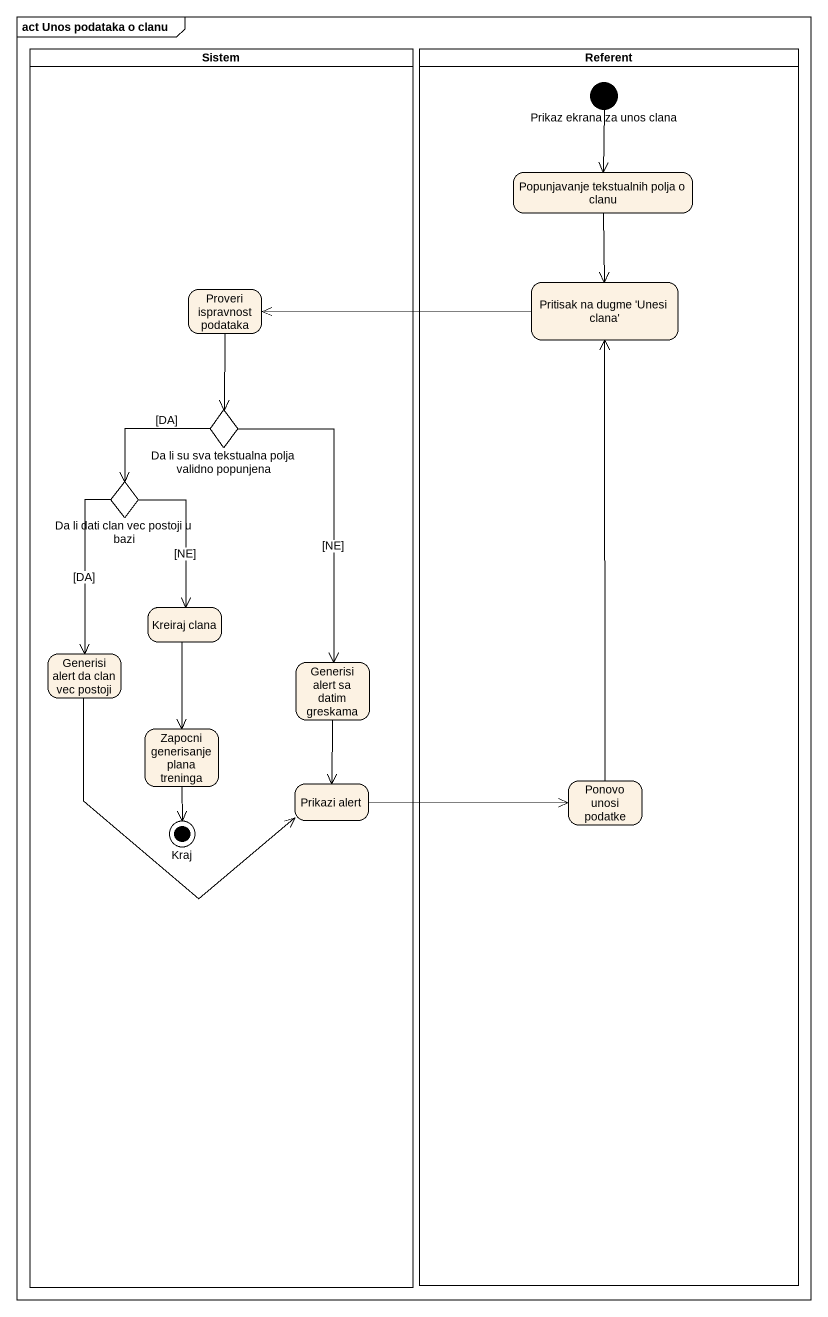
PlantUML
@startuml
mainframe act Unos podataka o clanu
hide empty description
state Sistem <<partition>> {
  state "Proveri ispravnost podataka" as Proveri_ispravnost_podataka
  state "Da li su sva tekstualna polja validno popunjena" as Da_li_su_sva_tekstualna <<choice>>
  state "Da li dati clan vec postoji u bazi" as Da_li_dati_clan_vec_postoji <<choice>>
  state "Kreiraj clana" as Kreiraj_clana
  state "Generisi alert da clan vec postoji" as Generisi_alert_da_clan_vec
  state "Generisi alert sa datim greskama" as Generisi_alert_sa_datim
  state "Zapocni generisanje plana treninga" as Zapocni_generisanje_plana
  state Kraj <<end>>
  state "Prikazi alert" as Prikazi_alert
}
state Referent <<partition>> {
  state "Prikaz ekrana za unos clana" as Prikaz_ekrana_za_unos_clana <<start>>
  state "Popunjavanje tekstualnih polja o clanu" as Popunjavanje_tekstualnih
  state "Pritisak na dugme 'Unesi clana'" as Pritisak_na_dugme_Unesi
  state "Ponovo unosi podatke" as Ponovo_unosi_podatke
}
Prikaz_ekrana_za_unos_clana --> Popunjavanje_tekstualnih
Popunjavanje_tekstualnih --> Pritisak_na_dugme_Unesi
Proveri_ispravnost_podataka --> Da_li_su_sva_tekstualna
Pritisak_na_dugme_Unesi -left-> Proveri_ispravnost_podataka
Da_li_su_sva_tekstualna --> Da_li_dati_clan_vec_postoji : [DA]
Da_li_su_sva_tekstualna --> Generisi_alert_sa_datim : [NE]
Da_li_dati_clan_vec_postoji --> Kreiraj_clana : [NE]
Da_li_dati_clan_vec_postoji --> Generisi_alert_da_clan_vec : [DA]
Kreiraj_clana --> Zapocni_generisanje_plana
Generisi_alert_da_clan_vec -right-> Prikazi_alert
Generisi_alert_sa_datim --> Prikazi_alert
Zapocni_generisanje_plana --> Kraj
Ponovo_unosi_podatke -up-> Pritisak_na_dugme_Unesi
Prikazi_alert -right-> Ponovo_unosi_podatke
@enduml
